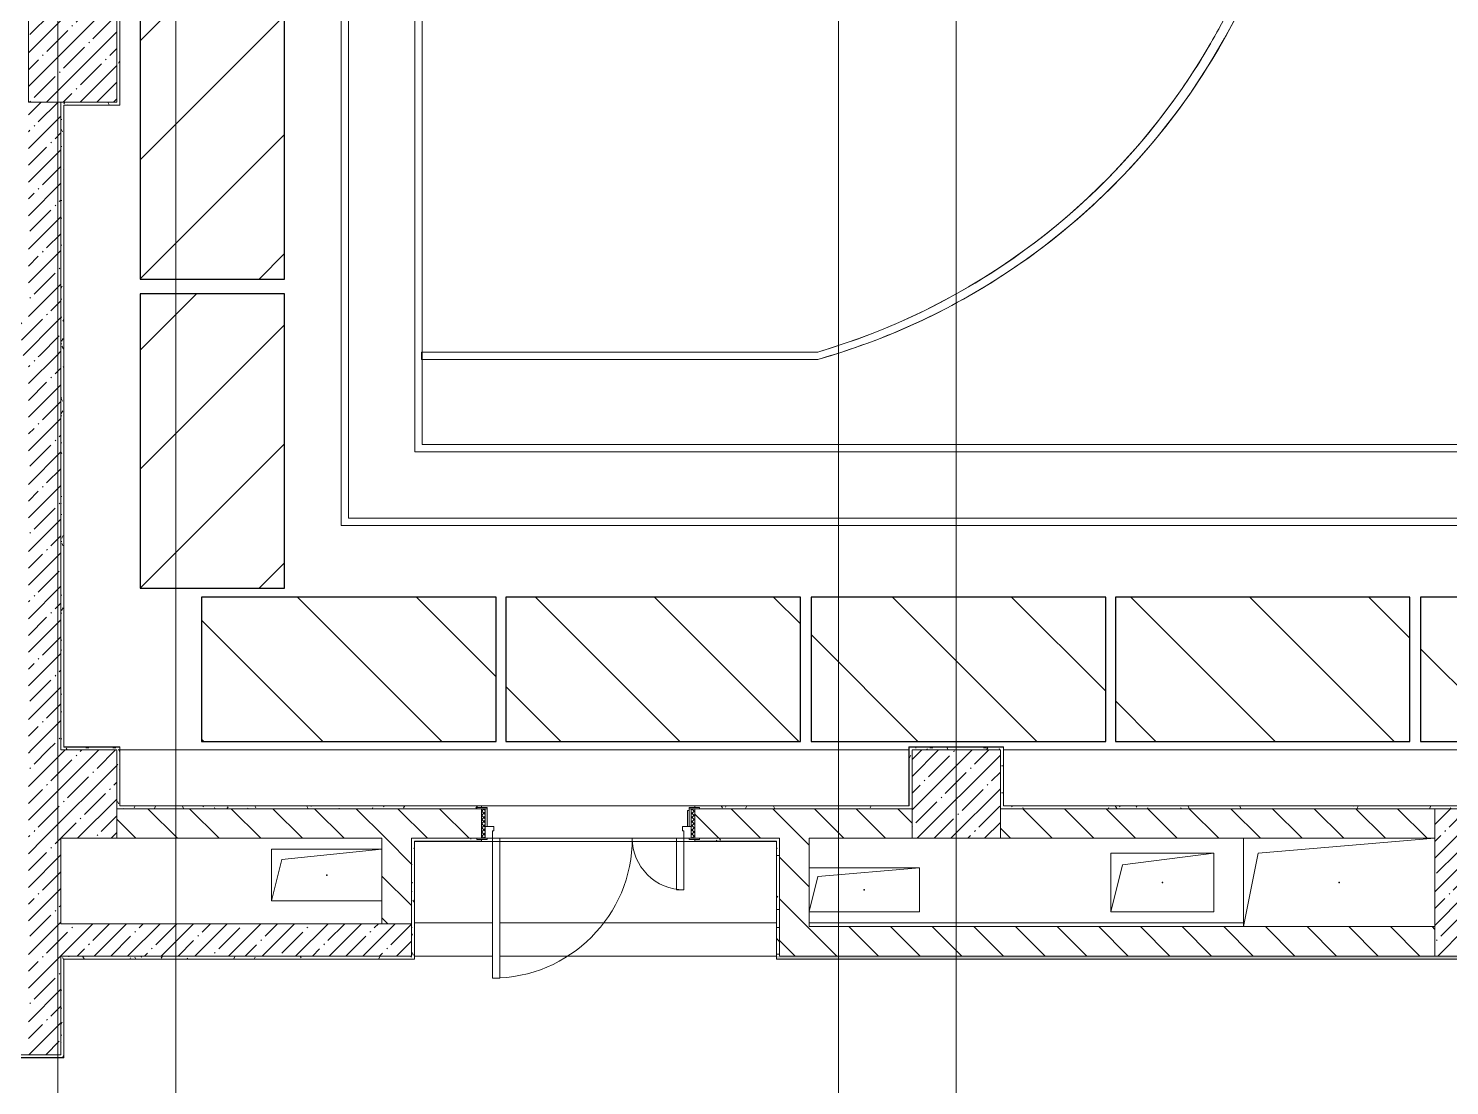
# Model space of a CAD drawing. Header units: millimetres. Extents: x -1113 to 415037, y -3642 to 354837.
# Drawn here: x 190932 to 200582, y 10020 to 17201 of the extents above; entities that cross this region are included whole.
import ezdxf

# ---------------------------------------------------------------- set-up
doc = ezdxf.new("R2010")
doc.units = ezdxf.units.MM
for name, color, linetype, lineweight in [('0) строит. леса', 20, 'Continuous', 30), ('A-AREA-BNDY', 7, 'Continuous', 5), ('A-DOOR-2', 7, 'Continuous', 5), ('A-DOOR-FRAM-2', 7, 'Continuous', 5), ('A-FLOR', 7, 'Continuous', 9), ('A-GENM', 7, 'Continuous', 9), ('A-WALL', 7, 'Continuous', 5), ('I-WALL', 7, 'Continuous', 5), ('S-COLS', 7, 'Continuous', 9), ('S-COLS-1', 7, 'Continuous', 5), ('Оси', 7, 'Continuous', 9)]:
    doc.layers.add(name, color=color, linetype=linetype, lineweight=lineweight)
for name, color, linetype, lineweight, true_color in [('A-DOOR-1', 7, 'Continuous', 5, 0xc0c0c0), ('A-DOOR-FRAM-1', 7, 'Continuous', 5, 0xc0c0c0), ('A-WALL-1', 9, 'Continuous', 5, 0x808080), ('A-WALL-FNSH-1', 9, 'Continuous', 5, 0x808080)]:
    doc.layers.add(name, color=color, linetype=linetype, lineweight=lineweight, true_color=true_color)
pattern_1 = [(135, (148772.12, -1e-08), (-141.42136, -141.42136), [])]
pattern_2 = [(45, (148772.12, -1e-08), (-114.04925, 114.04925), []), (45, (148886.17, -1e-08), (-114.04925, 114.04925), [201.612, -40.322, 6.706, -33.617])]
pattern_3 = [(0, (148772.123, -1e-08), (243.84, 60.96), [20.117, -162.763, 20.117, -162.763, -975.36]), (0, (148772.123, -1e-08), (243.84, 60.96), [-365.76, 20.117, -345.643, 20.117, -162.763, -426.72]), (0, (148772.123, -1e-08), (243.84, 60.96), [-914.4, 20.117, -101.803, 20.117, -284.683]), (120, (148863.563, 30.48), (-174.71291, 180.691634), [20.117, -162.763, 20.117, -162.763, -975.36]), (120, (148863.563, 30.48), (-174.71291, 180.691634), [-365.76, 20.117, -345.643, 20.117, -162.763, -426.72]), (120, (148863.563, 30.48), (-174.71291, 180.691634), [-914.4, 20.117, -101.803, 20.117, -284.683]), (240, (148894.043, 152.4), (-69.12709, -241.651634), [20.117, -162.763, 20.117, -162.763, -975.36]), (240, (148894.043, 152.4), (-69.12709, -241.651634), [-365.76, 20.117, -345.643, 20.117, -162.763, -426.72]), (240, (148894.043, 152.4), (-69.12709, -241.651634), [-914.4, 20.117, -101.803, 20.117, -284.683])]

# ---------------------------------------------------------------- blocks, each defined once
blk = doc.blocks.new('BSC_Колонна _Прямоугольная - 600х600-V314-Объем проектирования 2 этажа')
at = {"layer": 'S-COLS-1'}
h = blk.add_hatch(dxfattribs=at)
h.set_pattern_fill('FP_67', color=256, style=0, pattern_type=2)
h.set_pattern_definition([(45, (-42460, -17000), (-114.04925, 114.04925), []), (45, (-42345.95, -17000), (-114.04925, 114.04925), [201.613, -40.323, 6.706, -33.617])])
h.paths.add_polyline_path([(-300, -300), (300, -300), (300, 300), (-300, 300), (-300, 3.3)])
for p, q in [((300, 300), (-300, 300)), ((-300, 300), (-300, -300)), ((300, -300), (300, 300)), ((-300, -300), (300, -300))]:
    blk.add_line(p, q, dxfattribs=at)
blk = doc.blocks.new('110_Дверь_СКБ_2Ст - Д-6_л__ ДОО_Дв_1450x2100h_Дверь из раздевальной в коридор-V364-Объем проектирования 2 этажа')
at = {"layer": 'A-DOOR-2'}
h = blk.add_hatch(dxfattribs=at)
h.set_pattern_fill('FP_39', color=256, style=0, pattern_type=2)
h.set_pattern_definition([(135, (1576.41, 164.685), (-14.14214, -14.14214), []), (225, (1576.41, 164.685), (14.14214, -14.14214), [])])
h.paths.add_polyline_path([(737.5, 100), (712.5, 98.9), (712.5, -100), (737.5, -100), (737.5, -75.5)])
at = {"layer": 'A-DOOR-FRAM-2'}
h = blk.add_hatch(dxfattribs=at)
h.set_pattern_fill('FP_40', color=256, style=0, pattern_type=2)
h.set_pattern_definition([(45, (-546.384, 164.685), (-14.1421, 14.1421), []), (135, (-546.384, 164.685), (-14.1421, -14.1421), [])])
h.paths.add_polyline_path([(-712.5, 100), (-712.5, -100), (-687.5, -100), (-687.5, 100)])
at = {"layer": 'A-DOOR-1'}
for p, q in [((662.5, 1050), (612.5, 1050)), ((612.5, 1050), (612.5, 100)), ((662.5, 100), (662.5, 1050)), ((-637.5, 450), (-637.5, 100)), ((-587.5, 450), (-637.5, 450)), ((-587.5, 100), (-587.5, 450)), ((-637.5, 100), (-587.5, 100)), ((612.5, 100), (662.5, 100))]:
    blk.add_line(p, q, dxfattribs=at)
for centre, radius, start, end in [((662.5, 100), 950, 90, 180), ((-637.5, 100), 350, 360, 90)]:
    blk.add_arc(centre, radius, start, end, dxfattribs=at)
at = {"layer": 'A-DOOR-FRAM-1'}
for p, q in [((-672.5, 108), (-742.5, 108)), ((-742.5, 108), (-742.5, 100)), ((-742.5, 100), (-672.5, 100)), ((-687.5, 100), (-712.5, 100)), ((-712.5, 100), (-712.5, -100)), ((-637.5, 100), (-687.5, 100)), ((-687.5, 100), (-687.5, 20)), ((-687.5, -100), (-687.5, 100)), ((-672.5, 100), (-672.5, 108)), ((-637.5, 50), (-637.5, 100)), ((662.5, 100), (662.5, 50)), ((712.5, 100), (662.5, 100)), ((767.5, 108), (697.5, 108)), ((697.5, 108), (697.5, 100)), ((697.5, 100), (767.5, 100)), ((712.5, 20), (712.5, 100)), ((737.5, 100), (712.5, 100)), ((712.5, 100), (712.5, -100)), ((737.5, -100), (737.5, 100)), ((767.5, 100), (767.5, 108)), ((-687.5, 20), (-627.5, 20)), ((-672.5, 20), (-687.5, 20)), ((-687.5, 20), (-687.5, -100)), ((-672.5, -100), (-672.5, 20)), ((-627.5, 50), (-637.5, 50)), ((-627.5, 20), (-627.5, 50)), ((662.5, 50), (652.5, 50)), ((652.5, 50), (652.5, 20)), ((652.5, 20), (712.5, 20)), ((712.5, 20), (697.5, 20)), ((697.5, 20), (697.5, -100)), ((712.5, -100), (712.5, 20)), ((-672.5, -100), (-742.5, -100)), ((-742.5, -100), (-742.5, -108)), ((-742.5, -108), (-672.5, -108)), ((-712.5, -100), (-687.5, -100)), ((-687.5, -100), (-672.5, -100)), ((-672.5, -108), (-672.5, -100)), ((697.5, -100), (712.5, -100)), ((767.5, -100), (697.5, -100)), ((697.5, -100), (697.5, -108)), ((697.5, -108), (767.5, -108)), ((712.5, -100), (737.5, -100)), ((767.5, -108), (767.5, -100))]:
    blk.add_line(p, q, dxfattribs=at)
blk = doc.blocks.new('GM_Отверстие прямоугольное _в плите_ - Отверстие-21981729-Объем проектирования 2 этажа')
at = {"layer": 'A-GENM'}
for p, q in [((-375, -175), (-375, 175)), ((-375, 175), (375, 175)), ((375, 175), (-375, 175)), ((-375, 175), (-375, -175)), ((-375, -175), (-305, 105)), ((-305, 105), (375, 175)), ((375, -175), (-375, -175)), ((-375, -175), (375, -175))]:
    blk.add_line(p, q, dxfattribs=at)
for start, end in [(360, 180), (180, 360)]:
    blk.add_arc((0, 0), 2.5, start, end, dxfattribs=at)
blk = doc.blocks.new('GM_Отверстие прямоугольное _в плите_ - Отверстие-21981840-Объем проектирования 2 этажа')
at = {"layer": 'A-GENM'}
for p, q in [((-374.3, 150), (375, 150)), ((375, 150), (-374.3, 150)), ((-315, 90), (375, 150)), ((375, 150), (375, -150)), ((375, -150), (375, 150)), ((-374.3, -147.1), (-315, 90)), ((375, -150), (-374.3, -150)), ((-374.3, -150), (375, -150))]:
    blk.add_line(p, q, dxfattribs=at)
for start, end in [(360, 180), (180, 360)]:
    blk.add_arc((0, 0), 2.5, start, end, dxfattribs=at)
blk = doc.blocks.new('GM_Отверстие прямоугольное _в плите_ - Отверстие-21982021-Объем проектирования 2 этажа')
at = {"layer": 'A-GENM'}
for p, q in [((-350, -200), (-350, 200)), ((-350, 200), (350, 200)), ((350, 200), (-350, 200)), ((-350, 200), (-350, -200)), ((-270, 120), (350, 200)), ((350, 200), (350, -200)), ((350, -200), (350, 200)), ((-350, -200), (-270, 120)), ((350, -200), (-350, -200)), ((-350, -200), (350, -200))]:
    blk.add_line(p, q, dxfattribs=at)
for start, end in [(360, 180), (180, 360)]:
    blk.add_arc((0, 0), 2.5, start, end, dxfattribs=at)
blk = doc.blocks.new('GM_Отверстие прямоугольное _в плите_ - Отверстие-21982256-Объем проектирования 2 этажа')
at = {"layer": 'A-GENM'}
for p, q in [((-650, -300), (-650, 300)), ((-650, 300), (-650, -300)), ((-550, 200), (650, 300)), ((-650, -300), (-550, 200))]:
    blk.add_line(p, q, dxfattribs=at)
for start, end in [(360, 180), (180, 360)]:
    blk.add_arc((0, 0), 2.5, start, end, dxfattribs=at)

msp = doc.modelspace()

# ---------------------------------------------------------------- hatches: boundary and pattern name
at = {"layer": '0) строит. леса'}
h = msp.add_hatch(dxfattribs=at)
h.set_pattern_fill('ANSI31', color=256, scale=180)
h.paths.add_polyline_path([(191691.7, 17497.8), (191691.7, 15497.8), (192671.7, 15497.8), (192671.7, 17497.8)])
h = msp.add_hatch(dxfattribs=at)
h.set_pattern_fill('ANSI31', color=256, scale=180)
h.set_pattern_definition([(45, (-6e-11, -2099.17), (-404.1115, 404.1115), [])])
h.paths.add_polyline_path([(191691.7, 15398.6), (191691.7, 13398.6), (192671.7, 13398.6), (192671.7, 15398.6)])
h = msp.add_hatch(dxfattribs=at)
h.set_pattern_fill('ANSI31', color=256, scale=180, angle=-90)
h.paths.add_polyline_path([(194108.2, 13338.4), (192108.2, 13338.4), (192108.2, 12358.4), (194108.2, 12358.4)])
h = msp.add_hatch(dxfattribs=at)
h.set_pattern_fill('ANSI31', color=256, scale=180, angle=-90)
h.paths.add_polyline_path([(196174, 13338.4), (194174, 13338.4), (194174, 12358.4), (196174, 12358.4)])
h = msp.add_hatch(dxfattribs=at)
h.set_pattern_fill('ANSI31', color=256, scale=180, angle=-90)
h.paths.add_polyline_path([(198247, 13338.4), (196247, 13338.4), (196247, 12358.4), (198247, 12358.4)])
h = msp.add_hatch(dxfattribs=at)
h.set_pattern_fill('ANSI31', color=256, scale=180, angle=-90)
h.paths.add_polyline_path([(200312.7, 13338.4), (198312.7, 13338.4), (198312.7, 12358.4), (200312.7, 12358.4)])
h = msp.add_hatch(dxfattribs=at)
h.set_pattern_fill('ANSI31', color=256, scale=180, angle=-90)
h.paths.add_polyline_path([(202385.7, 13338.4), (200385.7, 13338.4), (200385.7, 12358.4), (202385.7, 12358.4)])
at = {"layer": 'I-WALL'}
h = msp.add_hatch(dxfattribs=at)
h.set_pattern_fill('FP_191', color=256, style=0, pattern_type=2)
h.set_pattern_definition(pattern_3)
h.paths.add_polyline_path([(191532.1, 16680), (191552.1, 16680), (191552.1, 17320), (191532.1, 17320), (191532.1, 16700)])
h = msp.add_hatch(dxfattribs=at)
h.set_pattern_fill('FP_1', color=256, style=0, pattern_type=2)
h.set_pattern_definition(pattern_2)
h.paths.add_polyline_path([(190932.1, 15200), (191152.1, 15200), (191152.1, 16700), (190932.1, 16700)])
h = msp.add_hatch(dxfattribs=at)
h.set_pattern_fill('FP_191', color=256, style=0, pattern_type=2)
h.set_pattern_definition(pattern_3)
h.paths.add_polyline_path([(191152.1, 16680), (191172.1, 16680), (191152.1, 16700)])
h.paths.add_polyline_path([(191531.5, 16680), (191532.1, 16680), (191532.1, 16700), (191152.1, 16700), (191173.1, 16680), (191525.5, 16680)])
h = msp.add_hatch(dxfattribs=at)
h.set_pattern_fill('FP_191', color=256, style=0, pattern_type=2)
h.set_pattern_definition(pattern_3)
h.paths.add_polyline_path([(191152.1, 12300), (191172.1, 12300), (191172.1, 12320)])
h.paths.add_polyline_path([(191152.1, 12300), (191172.1, 12321), (191172.1, 16680), (191152.1, 16680), (191152.1, 12333)])
h = msp.add_hatch(dxfattribs=at)
h.set_pattern_fill('FP_1', color=256, style=0, pattern_type=2)
h.set_pattern_definition(pattern_2)
h.paths.add_polyline_path([(191152.1, 14980), (191152.1, 15200), (187532.1, 15200), (187532.1, 14980), (190932.1, 14980)])
h = msp.add_hatch(dxfattribs=at)
h.set_pattern_fill('FP_1', color=256, style=0, pattern_type=2)
h.set_pattern_definition(pattern_2)
h.paths.add_polyline_path([(191152.1, 10230), (191152.1, 11700), (190932.1, 11700), (190932.1, 10230)])
h.paths.add_polyline_path([(190932.1, 12300), (191152.1, 12300), (191152.1, 14980), (190932.1, 14980), (190932.1, 12901)])
h = msp.add_hatch(dxfattribs=at)
h.set_pattern_fill('FP_191', color=256, style=0, pattern_type=2)
h.set_pattern_definition(pattern_3)
h.paths.add_polyline_path([(191525.5, 12300), (191552.1, 12300), (191552.1, 12320), (191172.1, 12320), (191172.1, 12300)])
h = msp.add_hatch(dxfattribs=at)
h.set_pattern_fill('FP_191', color=256, style=0, pattern_type=2)
h.set_pattern_definition(pattern_3)
h.paths.add_polyline_path([(191532.1, 11900), (191552.1, 11921), (191552.1, 12300), (191532.1, 12300), (191532.1, 11920)])
h.paths.add_polyline_path([(191552.1, 11900), (191552.1, 11920), (191532.1, 11900)])
h = msp.add_hatch(dxfattribs=at)
h.set_pattern_fill('FP_191', color=256, style=0, pattern_type=2)
h.set_pattern_definition(pattern_3)
h.paths.add_polyline_path([(196932.1, 11920), (196932.1, 12320), (196912.1, 12318.5), (196912.1, 11920)])
h = msp.add_hatch(dxfattribs=at)
h.set_pattern_fill('FP_191', color=256, style=0, pattern_type=2)
h.set_pattern_definition(pattern_3)
h.paths.add_polyline_path([(197532.4, 12300), (197552.1, 12300), (197552.1, 12320), (196932.1, 12320), (196932.1, 12300), (197532.1, 12300)])
h = msp.add_hatch(dxfattribs=at)
h.set_pattern_fill('FP_191', color=256, style=0, pattern_type=2)
h.set_pattern_definition(pattern_3)
h.paths.add_polyline_path([(197532.1, 11900), (197552.1, 11921), (197552.1, 12300), (197532.1, 12300), (197532.1, 11901.4)])
h.paths.add_polyline_path([(197552.1, 11900), (197552.1, 11920), (197532.4, 11900)])
h = msp.add_hatch(dxfattribs=at)
h.set_pattern_fill('FP_23', color=256, style=0, pattern_type=2)
h.set_pattern_definition(pattern_1)
h.paths.add_polyline_path([(199182.1, 11700), (200482.1, 11700), (200482.1, 11900), (197532.1, 11900), (197532.4, 11700)])
h.paths.add_polyline_path([(193332.8, 11700), (194007.8, 11700), (194007.8, 11900), (191532.1, 11899.8), (191532.1, 11700), (192971, 11700)])
h.paths.add_polyline_path([(196232.8, 11700), (196932.1, 11700), (196932.1, 11900), (195457.8, 11900), (195457.8, 11700), (196032.8, 11700)])
h = msp.add_hatch(dxfattribs=at)
h.set_pattern_fill('FP_191', color=256, style=0, pattern_type=2)
h.set_pattern_definition(pattern_3)
h.paths.add_polyline_path([(196932.1, 11900), (196932.1, 11920), (196912.1, 11920)])
h.paths.add_polyline_path([(196932.1, 11900), (196911.1, 11920), (195457.8, 11920), (195457.8, 11908), (195487.8, 11908), (195487.8, 11900), (196232.8, 11900)])
h.paths.add_polyline_path([(193977.8, 11900), (193977.8, 11908), (194007.8, 11908), (194007.8, 11920), (191552.1, 11920), (191552.1, 11900), (193532.8, 11900)])
h = msp.add_hatch(dxfattribs=at)
h.set_pattern_fill('FP_191', color=256, style=0, pattern_type=2)
h.set_pattern_definition(pattern_3)
h.paths.add_polyline_path([(197552.1, 11900), (202932.1, 11900), (202911.1, 11920), (197553.1, 11920)])
h.paths.add_polyline_path([(202932.1, 11900), (202932.1, 11920), (202912.1, 11920)])
h = msp.add_hatch(dxfattribs=at)
h.set_pattern_fill('FP_1', color=256, style=0, pattern_type=2)
h.set_pattern_definition(pattern_2)
h.paths.add_polyline_path([(200482.1, 10900), (200682.1, 10900.9), (200682.1, 11900), (200482.1, 11900), (200482.1, 10901.1)])
h = msp.add_hatch(dxfattribs=at)
h.set_pattern_fill('FP_23', color=256, style=0, pattern_type=2)
h.set_pattern_definition(pattern_1)
h.paths.add_polyline_path([(193532.8, 11120), (193532.8, 11700), (193332.8, 11700), (193332.8, 11120)])
h = msp.add_hatch(dxfattribs=at)
h.set_pattern_fill('FP_191', color=256, style=0, pattern_type=2)
h.set_pattern_definition(pattern_3)
h.paths.add_polyline_path([(195487.8, 11680), (196011.8, 11680), (196012.3, 11700), (195487.8, 11698.9), (195487.8, 11692), (195457.8, 11692), (195457.8, 11680)])
h.paths.add_polyline_path([(194007.8, 11680), (194007.8, 11692), (193977.8, 11692), (193977.8, 11700), (193532.8, 11700), (193532.8, 11680), (193977.8, 11680)])
h = msp.add_hatch(dxfattribs=at)
h.set_pattern_fill('FP_191', color=256, style=0, pattern_type=2)
h.set_pattern_definition(pattern_3)
h.paths.add_polyline_path([(193532.8, 10900), (193552.8, 10900.6), (193552.8, 11679), (193532.8, 11679), (193532.8, 11120)])
h = msp.add_hatch(dxfattribs=at)
h.set_pattern_fill('FP_191', color=256, style=0, pattern_type=2)
h.set_pattern_definition(pattern_3)
h.paths.add_polyline_path([(196032.8, 10900), (196032.8, 11700), (196012.8, 11700), (196012.8, 10900)])
h = msp.add_hatch(dxfattribs=at)
h.set_pattern_fill('FP_23', color=256, style=0, pattern_type=2)
h.set_pattern_definition(pattern_1)
h.paths.add_polyline_path([(196032.8, 11100), (196232.8, 11100), (196232.8, 11700), (196032.8, 11700), (196032.8, 11125)])
h = msp.add_hatch(dxfattribs=at)
h.set_pattern_fill('FP_1', color=256, style=0, pattern_type=2)
h.set_pattern_definition(pattern_2)
h.paths.add_polyline_path([(193532.8, 10900), (193532.8, 11120), (191152.1, 11120), (191152.1, 10900), (192971, 10900)])
h = msp.add_hatch(dxfattribs=at)
h.set_pattern_fill('FP_23', color=256, style=0, pattern_type=2)
h.set_pattern_definition(pattern_1)
h.paths.add_polyline_path([(209732.1, 10900), (209932.1, 10900), (209932.1, 11100), (208112.1, 11100), (208112.1, 10900), (209593.9, 10900)])
h.paths.add_polyline_path([(197307.4, 10900), (200482.1, 10900), (200482.1, 11100), (196032.8, 11100), (196032.8, 10900)])
h.paths.add_polyline_path([(200682.1, 10900), (204272.1, 10900), (204272.1, 11100), (200682.1, 11100)])
h.paths.add_polyline_path([(205172.1, 10900), (205382.1, 10900), (205382.1, 11100), (205172.1, 11100), (205172.1, 10940.7)])
h.paths.add_polyline_path([(206082.1, 10900), (206302.1, 10900), (206302.1, 11100), (206082.1, 11100), (206082.1, 10980)])
h.paths.add_polyline_path([(207212.1, 10900), (207212.1, 11100), (207002.1, 11100), (207002.1, 10900)])
h = msp.add_hatch(dxfattribs=at)
h.set_pattern_fill('FP_191', color=256, style=0, pattern_type=2)
h.set_pattern_definition(pattern_3)
h.paths.add_polyline_path([(191152.1, 10210), (191172.1, 10211.8), (191172.1, 10900), (191152.1, 10900), (191152.1, 10230)])
h = msp.add_hatch(dxfattribs=at)
h.set_pattern_fill('FP_191', color=256, style=0, pattern_type=2)
h.set_pattern_definition(pattern_3)
h.paths.add_polyline_path([(193532.8, 10880), (193552.8, 10880), (193552.8, 10900), (191172.1, 10900), (191173.9, 10880), (193461.8, 10880)])
h = msp.add_hatch(dxfattribs=at)
h.set_pattern_fill('FP_191', color=256, style=0, pattern_type=2)
h.set_pattern_definition(pattern_3)
h.paths.add_polyline_path([(209732.1, 10880), (210132.1, 10880), (210132.1, 10900), (207912.1, 10900), (207912.1, 10880), (209593.9, 10880)])
h.paths.add_polyline_path([(207111.4, 10880), (207212.1, 10880), (207212.1, 10900), (207002.1, 10900), (207002.1, 10880), (207031.4, 10880)])
h.paths.add_polyline_path([(206302.1, 10880), (206302.1, 10900), (206082.1, 10900), (206082.1, 10880), (206231.4, 10880)])
h.paths.add_polyline_path([(201643.8, 10880), (204472.1, 10880), (204472.1, 10900), (196012.8, 10900), (196012.8, 10880), (200911.2, 10880)])
h.paths.add_polyline_path([(205172.1, 10880), (205382.1, 10880), (205382.1, 10900), (205172.1, 10900)])
h = msp.add_hatch(dxfattribs=at)
h.set_pattern_fill('FP_191', color=256, style=0, pattern_type=2)
h.set_pattern_definition(pattern_3)
h.paths.add_polyline_path([(190932.1, 10210), (191152.1, 10210), (191152.1, 10230), (187512.1, 10230), (187512.1, 10210), (190829.1, 10210)])
at = {"layer": 'S-COLS-1'}
h = msp.add_hatch(dxfattribs=at)
h.set_pattern_fill('FP_1', color=256, style=0, pattern_type=2)
h.set_pattern_definition(pattern_2)
h.paths.add_polyline_path([(191532.1, 11700), (191532.1, 12300), (190932.1, 12300), (190932.1, 11700), (191525.5, 11700)])
h = msp.add_hatch(dxfattribs=at)
h.set_pattern_fill('FP_1', color=256, style=0, pattern_type=2)
h.set_pattern_definition(pattern_2)
h.paths.add_polyline_path([(197532.1, 11700), (197532.1, 12300), (196932.1, 12300), (196932.1, 11700), (197307.4, 11700)])

# ---------------------------------------------------------------- linework, layer by layer
at = {"layer": '0) строит. леса'}
for points in [[(191691.7, 17497.8), (191691.7, 15497.8), (192671.7, 15497.8), (192671.7, 17497.8)], [(191691.7, 15398.6), (191691.7, 13398.6), (192671.7, 13398.6), (192671.7, 15398.6)], [(194108.2, 13338.4), (192108.2, 13338.4), (192108.2, 12358.4), (194108.2, 12358.4)], [(196174, 13338.4), (194174, 13338.4), (194174, 12358.4), (196174, 12358.4)], [(198247, 13338.4), (196247, 13338.4), (196247, 12358.4), (198247, 12358.4)], [(200312.7, 13338.4), (198312.7, 13338.4), (198312.7, 12358.4), (200312.7, 12358.4)], [(202385.7, 13338.4), (200385.7, 13338.4), (200385.7, 12358.4), (202385.7, 12358.4)]]:
    msp.add_lwpolyline(points, close=True, dxfattribs=at)
at = {"layer": 'A-AREA-BNDY', "flags": 128}
for points in [[(202911.6, 26479), (197552.9, 26479), (196911.6, 26479), (196911.6, 26480), (191552.6, 26480), (191552.6, 26479), (191173.1, 26479), (191173.1, 23321), (191553.1, 23321), (191553.1, 22679), (191173.1, 22679), (191173.1, 17321), (191553.1, 17321), (191553.1, 16679), (191173.1, 16679), (191173.1, 12321), (191553.1, 12321), (191553.1, 11921), (196911.1, 11921), (196911.1, 12321), (197553.1, 12321), (197553.1, 11921), (202911.1, 11921)], [(215068.1, 10879), (210711.1, 10879), (210711.1, 11349), (210153.1, 11349), (210153.1, 10879), (196011.8, 10879), (196011.8, 11679), (193553.8, 11679), (193553.8, 10879), (191173.1, 10879), (191173.1, 10209), (187533.1, 10209)]]:
    msp.add_lwpolyline(points, dxfattribs=at)
at = {"layer": 'A-FLOR'}
for p, q in [((193055.8, 13824.4), (193055.8, 24981.3)), ((193105.8, 24931.3), (193105.8, 13874.4)), ((193555.8, 14324.4), (193555.8, 24481.3)), ((193605.8, 24431.3), (193605.8, 14374.4)), ((193602.1, 14952.8), (193602.1, 15002.8)), ((193602.1, 15002.8), (196291.8, 15002.8)), ((196291.8, 14952.8), (193602.1, 14952.8)), ((212912.1, 14324.4), (193555.8, 14324.4)), ((193605.8, 14374.4), (203208.9, 14374.4)), ((213412.1, 13824.4), (193055.8, 13824.4)), ((193105.8, 13874.4), (213362.1, 13874.4)), ((191552.1, 12300), (196912.1, 12300)), ((197552.1, 12300), (202912.1, 12300)), ((195417.8, 11889.6), (195407.8, 11889.6)), ((195407.8, 11889.6), (195407.8, 11780)), ((193332.8, 11700), (192971, 11700)), ((195382.8, 11700), (194082.8, 11700)), ((194082.8, 11700), (195382.8, 11700)), ((196932.1, 11700), (196232.8, 11700)), ((193552.8, 11125), (194082.8, 11125)), ((194132.8, 11125), (196012.8, 11125)), ((196232.8, 11125), (199182.1, 11125)), ((194082.8, 10900), (193552.8, 10900)), ((196012.8, 10900), (194132.8, 10900))]:
    msp.add_line(p, q, dxfattribs=at)
for centre, radius, start, end in [((195037.1, 19382.8), 4604.2, 285.81331, 74.18669), ((195007.6, 19382.8), 4564.4, 286.34112, 73.65888), ((195037.1, 19382.8), 4604.2, 303.61812, 59.34935), ((195007.6, 19382.8), 4564.4, 325.42542, 331.43839), ((195007.6, 19382.8), 4564.4, 286.34112, 325.42542), ((195037.1, 19382.8), 4604.2, 285.81331, 303.61812)]:
    msp.add_arc(centre, radius, start, end, dxfattribs=at)
at = {"layer": 'A-WALL'}
for p, q in [((191172.1, 16680), (191172.1, 12320)), ((191552.1, 12320), (191172.1, 12320)), ((191552.1, 12320), (191552.1, 11920)), ((196912.1, 12320), (196912.1, 11920)), ((197552.1, 12300), (197552.1, 11920)), ((191532.1, 11900), (193977.8, 11900)), ((196932.1, 11900), (195487.8, 11900)), ((197532.1, 11900), (202932.1, 11900)), ((202912.1, 11920), (197553.1, 11920)), ((193532.8, 11700), (193977.8, 11700)), ((193532.8, 11700), (193532.8, 10900)), ((193552.8, 11680), (194007.8, 11680)), ((193552.8, 10900), (193552.8, 11680)), ((196032.8, 11700), (195487.8, 11700)), ((196012.8, 10900), (196012.8, 11680)), ((193532.8, 10900), (191152.1, 10900)), ((191172.1, 10210), (191172.1, 10880)), ((193552.8, 10880), (191172.1, 10880)), ((196032.8, 10900), (204272.1, 10900))]:
    msp.add_line(p, q, dxfattribs=at)
at = {"layer": 'A-WALL-1'}
for p, q in [((191552.1, 16680), (191552.1, 17320)), ((191152.1, 16700), (191152.1, 12300)), ((191172.1, 16680), (191173.1, 16680)), ((191152.1, 12300), (191532.1, 12300)), ((191532.1, 12300), (191532.1, 11700)), ((197552.1, 12320), (196912.1, 12320)), ((196932.1, 11700), (196932.1, 12300)), ((196932.1, 12300), (197532.1, 12300)), ((197532.1, 12300), (197532.1, 11700)), ((194007.8, 11920), (191552.1, 11920)), ((194007.8, 11908), (194007.8, 11920)), ((195457.8, 11920), (195457.8, 11908)), ((196912.1, 11920), (196911.1, 11920)), ((200482.1, 11900), (200482.1, 10900)), ((191152.1, 11120), (191152.1, 11700)), ((191532.1, 11700), (193332.8, 11700)), ((193332.8, 11700), (193332.8, 11120)), ((194007.8, 11680), (194007.8, 11692)), ((195457.8, 11692), (195457.8, 11680)), ((196011.8, 11680), (196012.8, 11680)), ((196032.8, 11700), (196032.8, 10900)), ((196232.8, 11700), (196932.1, 11700)), ((196232.8, 11100), (196232.8, 11700)), ((197532.1, 11700), (200482.1, 11700)), ((193532.8, 11120), (191152.1, 11120)), ((200482.1, 11100), (196232.8, 11100)), ((191152.1, 10230), (191152.1, 10900)), ((196011.8, 10880), (204472.1, 10880)), ((191152.1, 10230), (187532.1, 10230))]:
    msp.add_line(p, q, dxfattribs=at)
at = {"layer": 'A-WALL-FNSH-1'}
for p, q in [((191553.1, 16679), (191553.1, 17321)), ((191552.1, 16680), (191173.1, 16680)), ((191173.1, 12321), (191173.1, 16679)), ((191173.1, 16679), (191553.1, 16679)), ((191553.1, 12321), (191173.1, 12321)), ((191553.1, 11921), (191553.1, 12321)), ((197553.1, 12321), (196911.1, 12321)), ((196911.1, 12321), (196911.1, 11921)), ((197552.1, 12320), (197552.1, 12300)), ((197553.1, 11920), (197553.1, 12321)), ((194007.8, 11921), (191553.1, 11921)), ((194007.8, 11920), (194007.8, 11921)), ((196911.1, 11921), (195457.8, 11921)), ((195457.8, 11921), (195457.8, 11920)), ((195457.8, 11920), (196911.1, 11920)), ((202911.1, 11921), (197552.1, 11921)), ((197552.1, 11920), (197553.1, 11920)), ((193553.8, 11679), (194007.8, 11679)), ((193553.8, 10879), (193553.8, 11679)), ((194007.8, 11679), (194007.8, 11680)), ((196011.8, 11680), (195457.8, 11680)), ((195457.8, 11680), (195457.8, 11679)), ((195457.8, 11679), (196011.8, 11679)), ((196011.8, 10879), (196011.8, 11680)), ((191173.1, 10209), (191173.1, 10879)), ((191173.1, 10879), (193553.8, 10879)), ((193552.8, 10900), (193552.8, 10880)), ((196011.8, 10879), (204472.1, 10879)), ((196012.8, 10880), (196012.8, 10900)), ((191172.1, 10210), (187532.1, 10210)), ((187533.1, 10209), (191173.1, 10209))]:
    msp.add_line(p, q, dxfattribs=at)
at = {"layer": 'S-COLS'}
for p, q in [((196932.1, 11900), (196932.1, 11700)), ((197532.1, 11700), (197532.1, 11900))]:
    msp.add_line(p, q, dxfattribs=at)
at = {"layer": 'S-COLS-1'}
for p, q in [((191532.1, 12300), (191152.1, 12300)), ((191532.1, 11700), (191532.1, 12300)), ((197532.1, 12300), (196932.1, 12300)), ((196932.1, 12300), (196932.1, 11900)), ((197532.1, 11900), (197532.1, 12300)), ((191152.1, 11700), (191532.1, 11700)), ((196932.1, 11700), (197532.1, 11700))]:
    msp.add_line(p, q, dxfattribs=at)
at = {"layer": 'Оси'}
for points in [[(191132.1, -1906.3), (191132.1, 3093.7), (191132.1, 22398.1), (191132.1, 27398.1)], [(192357.9, -1906.3), (192357.9, -1202.4), (191932.1, -674.7), (191932.1, 4325.3), (191932.1, 22398.1), (191932.1, 27398.1)], [(196432.1, -1906.3), (196432.1, 3093.7), (196432.1, 22398.1), (196432.1, 27398.1)], [(197881.8, -1906.3), (197881.8, -1202.4), (197232.1, -636.3), (197232.1, 4363.7), (197232.1, 22398.1), (197232.1, 27398.1)]]:
    msp.add_lwpolyline(points, dxfattribs=at)

# ---------------------------------------------------------------- block references
at = {"layer": 'A-DOOR-1', "rotation": 180}
msp.add_blockref('110_Дверь_СКБ_2Ст - Д-6_л__ ДОО_Дв_1450x2100h_Дверь из раздевальной в коридор-V364-Объем проектирования 2 этажа', (194745.3, 11800), dxfattribs=at)
at = {"layer": 'A-GENM'}
for name, p in [('GM_Отверстие прямоугольное _в плите_ - Отверстие-21982256-Объем проектирования 2 этажа', (199832.1, 11400)), ('GM_Отверстие прямоугольное _в плите_ - Отверстие-21981729-Объем проектирования 2 этажа', (192957.8, 11450)), ('GM_Отверстие прямоугольное _в плите_ - Отверстие-21982021-Объем проектирования 2 этажа', (198632.1, 11400)), ('GM_Отверстие прямоугольное _в плите_ - Отверстие-21981840-Объем проектирования 2 этажа', (196607.1, 11350))]:
    msp.add_blockref(name, p, dxfattribs=at)
at = {"layer": 'S-COLS'}
msp.add_blockref('BSC_Колонна _Прямоугольная - 600х600-V314-Объем проектирования 2 этажа', (191232.1, 17000), dxfattribs=at)

doc.saveas('drawing.dxf')
